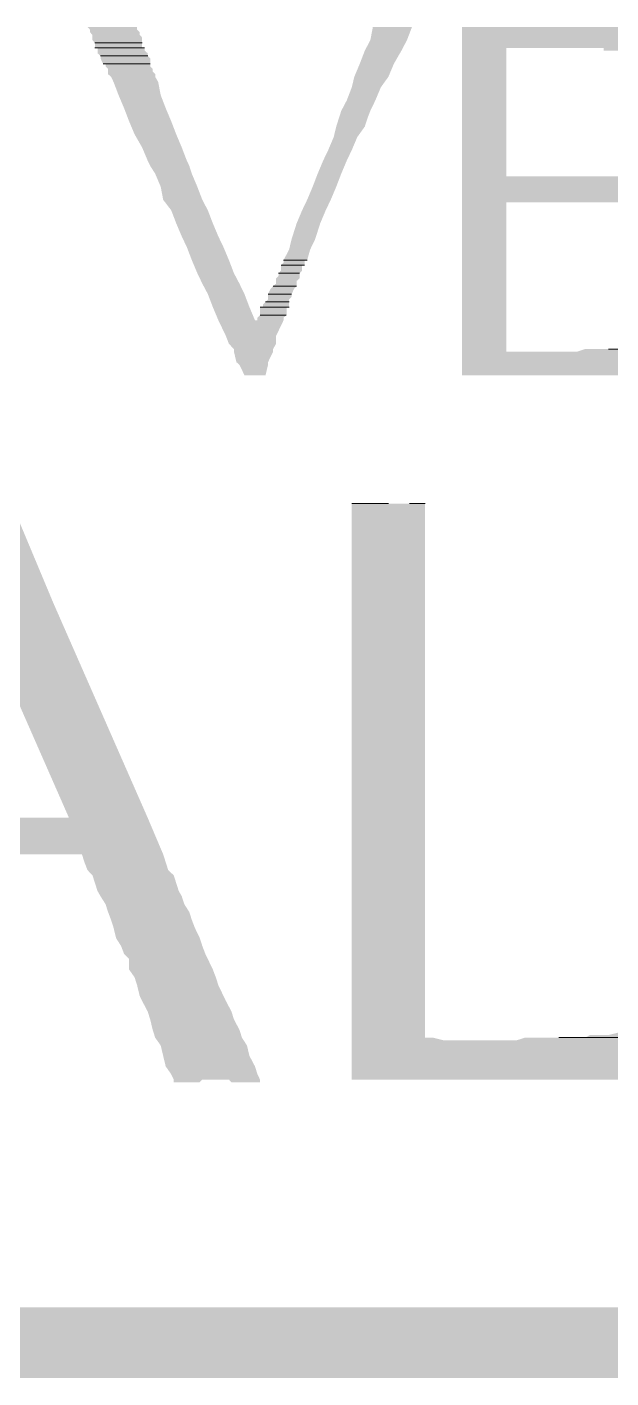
# Model space of a CAD drawing. Header units: inches. Extents: x 0.9 to 46, y 0.8 to 32.4.
# Drawn here: x 43.459 to 43.831, y 7.163 to 8.023 of the extents above; entities that cross this region are included whole.
import ezdxf

# ---------------------------------------------------------------- set-up
doc = ezdxf.new("R2010")
doc.units = ezdxf.units.IN
doc.header["$MEASUREMENT"] = 0
doc.layers.add('PDF_Geometry', color=7, linetype='Continuous')
doc.layers.add('PDF_Solid Fills', color=7, linetype='Continuous')

msp = doc.modelspace()

# ---------------------------------------------------------------- linework, layer by layer
at = {"layer": 'PDF_Geometry', "lineweight": 9}
for points in [[(43.50247, 8.01318), (43.53247, 8.01318)], [(43.50247, 8.01318), (43.53247, 8.01318)], [(43.50247, 8.00986), (43.53406, 8.00986)], [(43.50247, 8.00986), (43.53406, 8.00986)], [(43.50598, 8.00485), (43.53598, 8.00485)], [(43.50598, 8.00485), (43.53598, 8.00485)], [(43.50757, 7.99985), (43.53757, 7.99985)], [(43.50757, 7.99985), (43.53757, 7.99985)], [(43.62084, 7.87152), (43.63418, 7.87152)], [(43.62084, 7.87152), (43.63584, 7.87152), (43.63424, 7.87152)], [(43.62244, 7.87484), (43.63577, 7.87484)], [(43.62244, 7.87484), (43.63743, 7.87484), (43.63584, 7.87484)], [(43.61924, 7.86651), (43.63258, 7.86651)], [(43.61924, 7.86651), (43.63258, 7.86651)], [(43.61255, 7.85321), (43.62755, 7.85321)], [(43.61255, 7.85321), (43.62755, 7.85321)], [(43.61574, 7.85818), (43.63073, 7.85818)], [(43.61574, 7.85818), (43.63073, 7.85818)], [(43.60936, 7.84485), (43.60744, 7.84485), (43.62435, 7.84485)], [(43.60936, 7.84485), (43.62595, 7.84485), (43.62435, 7.84485)], [(43.61095, 7.8482), (43.62594, 7.8482)], [(43.61095, 7.8482), (43.62594, 7.8482)], [(43.60744, 7.83987), (43.62411, 7.83987)], [(43.60744, 7.83987), (43.62411, 7.83987)], [(43.83078, 7.81821), (43.82918, 7.81821), (43.85407, 7.81821)], [(43.66583, 7.71987), (43.68916, 7.71987)], [(43.70252, 7.71987), (43.71252, 7.71987)], [(43.70252, 7.71987), (43.71252, 7.71987)], [(43.80238, 7.37985), (43.7976, 7.37985), (43.86268, 7.37985)], [(43.80238, 7.37985), (43.86238, 7.37985)]]:
    msp.add_lwpolyline(points, close=True, dxfattribs=at)
at = {"layer": 'PDF_Solid Fills', "lineweight": 9, "transparency": 33554559}
for points in [[(43.49769, 8.0232), (43.49928, 8.02151), (43.52927, 8.02151)], [(43.49769, 8.0232), (43.52927, 8.0232), (43.52927, 8.02151)], [(43.49928, 8.02151), (43.49928, 8.01985), (43.53087, 8.01985)], [(43.49928, 8.02151), (43.52927, 8.02151), (43.53087, 8.01985)], [(43.49928, 8.01985), (43.50088, 8.01819), (43.53087, 8.01819)], [(43.49928, 8.01985), (43.53087, 8.01985), (43.53087, 8.01819)], [(43.50088, 8.01819), (43.50088, 8.01653), (43.53246, 8.01653)], [(43.50088, 8.01819), (43.53087, 8.01819), (43.53246, 8.01653)], [(43.50088, 8.01653), (43.50088, 8.01484), (43.53246, 8.01484)], [(43.50088, 8.01653), (43.53246, 8.01653), (43.53246, 8.01484)], [(43.67923, 8.0232), (43.67763, 8.01484), (43.70093, 8.01484)], [(43.67923, 8.0232), (43.70412, 8.0232), (43.70093, 8.01484)], [(43.73602, 8.0232), (43.73602, 8.01318), (43.84929, 8.01318)], [(43.73602, 8.0232), (43.85248, 8.0232), (43.84929, 8.01318)], [(43.50088, 8.01484), (43.50247, 8.01318), (43.53246, 8.01318)], [(43.50088, 8.01484), (43.53246, 8.01484), (43.53246, 8.01318)], [(43.50247, 8.01318), (43.50247, 8.00986), (43.53246, 8.00986)], [(43.50247, 8.01318), (43.53246, 8.01318), (43.53246, 8.00986)], [(43.50407, 8.00986), (43.50407, 8.00817), (43.53406, 8.00817)], [(43.50407, 8.00986), (43.53406, 8.00986), (43.53406, 8.00817)], [(43.50407, 8.00817), (43.50407, 8.00651), (43.53597, 8.00651)], [(43.50407, 8.00817), (43.53406, 8.00817), (43.53597, 8.00651)], [(43.50407, 8.00651), (43.50598, 8.00485), (43.53597, 8.00485)], [(43.50407, 8.00651), (43.53597, 8.00651), (43.53597, 8.00485)], [(43.67412, 8.00817), (43.67093, 7.99985), (43.69263, 7.99985)], [(43.67763, 8.01484), (43.67412, 8.00817), (43.69741, 8.00817)], [(43.67412, 8.00817), (43.69741, 8.00817), (43.69263, 7.99985)], [(43.67763, 8.01484), (43.70093, 8.01484), (43.69741, 8.00817)], [(43.73602, 8.01318), (43.73602, 8.00986), (43.85088, 8.00986)], [(43.73602, 8.01318), (43.84929, 8.01318), (43.85088, 8.00986)], [(43.73602, 8.00986), (43.73602, 7.92818), (43.7641, 7.92818)], [(43.73602, 8.00986), (43.7641, 8.00986), (43.7641, 7.92818)], [(43.82599, 8.00986), (43.82599, 8.00817), (43.85088, 8.00817)], [(43.82599, 8.00986), (43.85088, 8.00986), (43.85088, 8.00817)], [(43.50598, 8.00485), (43.50598, 8.00319), (43.53757, 8.00319)], [(43.50598, 8.00485), (43.53597, 8.00485), (43.53757, 8.00319)], [(43.50598, 8.00319), (43.50757, 7.99985), (43.53757, 7.99985)], [(43.50598, 8.00319), (43.53757, 8.00319), (43.53757, 7.99985)], [(43.50917, 7.99985), (43.50917, 7.99819), (43.53757, 7.99819)], [(43.50917, 7.99985), (43.53757, 7.99985), (43.53757, 7.99819)], [(43.50917, 7.99819), (43.51077, 7.99653), (43.53916, 7.99653)], [(43.50917, 7.99819), (43.53757, 7.99819), (43.53916, 7.99653)], [(43.67093, 7.99985), (43.66742, 7.99152), (43.68912, 7.99152)], [(43.67093, 7.99985), (43.69263, 7.99985), (43.68912, 7.99152)], [(43.51077, 7.99653), (43.51077, 7.99487), (43.53916, 7.99487)], [(43.51077, 7.99653), (43.53916, 7.99653), (43.53916, 7.99487)], [(43.51077, 7.99487), (43.51077, 7.99318), (43.54076, 7.99318)], [(43.51077, 7.99487), (43.53916, 7.99487), (43.54076, 7.99318)], [(43.51077, 7.99318), (43.51268, 7.99152), (43.54076, 7.99152)], [(43.51077, 7.99318), (43.54076, 7.99318), (43.54076, 7.99152)], [(43.51268, 7.99152), (43.51428, 7.9882), (43.54267, 7.9882)], [(43.51268, 7.99152), (43.54076, 7.99152), (43.54267, 7.9882)], [(43.66742, 7.99152), (43.66583, 7.98485), (43.68433, 7.98485)], [(43.66742, 7.99152), (43.68912, 7.99152), (43.68433, 7.98485)], [(43.51428, 7.9882), (43.51747, 7.97984), (43.54427, 7.97984)], [(43.51428, 7.9882), (43.54267, 7.9882), (43.54427, 7.97984)], [(43.66583, 7.98485), (43.66264, 7.97652), (43.68082, 7.97652)], [(43.66583, 7.98485), (43.68433, 7.98485), (43.68082, 7.97652)], [(43.51747, 7.97984), (43.52098, 7.97151), (43.54746, 7.97151)], [(43.51747, 7.97984), (43.54427, 7.97984), (43.54746, 7.97151)], [(43.66264, 7.97652), (43.65913, 7.96985), (43.67763, 7.96985)], [(43.66264, 7.97652), (43.68082, 7.97652), (43.67763, 7.96985)], [(43.52098, 7.97151), (43.52417, 7.96319), (43.55097, 7.96319)], [(43.52098, 7.97151), (43.54746, 7.97151), (43.55097, 7.96319)], [(43.65753, 7.96488), (43.65594, 7.95984), (43.67412, 7.95984)], [(43.65913, 7.96985), (43.65753, 7.96488), (43.67572, 7.96488)], [(43.65753, 7.96488), (43.67572, 7.96488), (43.67412, 7.95984)], [(43.65913, 7.96985), (43.67763, 7.96985), (43.67572, 7.96488)], [(43.52417, 7.96319), (43.52767, 7.95486), (43.55416, 7.95486)], [(43.52417, 7.96319), (43.55097, 7.96319), (43.55416, 7.95486)], [(43.65594, 7.95984), (43.65434, 7.95317), (43.66934, 7.95317)], [(43.65594, 7.95984), (43.67412, 7.95984), (43.66934, 7.95317)], [(43.52767, 7.95486), (43.53246, 7.94653), (43.55767, 7.94653)], [(43.52767, 7.95486), (43.55416, 7.95486), (43.55767, 7.94653)], [(43.53246, 7.94653), (43.53597, 7.9382), (43.56086, 7.9382)], [(43.53246, 7.94653), (43.55767, 7.94653), (43.56086, 7.9382)], [(43.65434, 7.95317), (43.65083, 7.94487), (43.66583, 7.94487)], [(43.65434, 7.95317), (43.66934, 7.95317), (43.66583, 7.94487)], [(43.53597, 7.9382), (43.53757, 7.93485), (43.56245, 7.93485)], [(43.53597, 7.9382), (43.56086, 7.9382), (43.56245, 7.93485)], [(43.64764, 7.9382), (43.64413, 7.92984), (43.65913, 7.92984)], [(43.65083, 7.94487), (43.64764, 7.9382), (43.66264, 7.9382)], [(43.64764, 7.9382), (43.66264, 7.9382), (43.65913, 7.92984)], [(43.65083, 7.94487), (43.66583, 7.94487), (43.66264, 7.9382)], [(43.53757, 7.93485), (43.54076, 7.92984), (43.56405, 7.92984)], [(43.53757, 7.93485), (43.56245, 7.93485), (43.56405, 7.92984)], [(43.54076, 7.92984), (43.54427, 7.92152), (43.56756, 7.92152)], [(43.54076, 7.92984), (43.56405, 7.92984), (43.56756, 7.92152)], [(43.64413, 7.92984), (43.64094, 7.92152), (43.65594, 7.92152)], [(43.64413, 7.92984), (43.65913, 7.92984), (43.65594, 7.92152)], [(43.54427, 7.92152), (43.54586, 7.91319), (43.57075, 7.91319)], [(43.54427, 7.92152), (43.56756, 7.92152), (43.57075, 7.91319)], [(43.64094, 7.92152), (43.63743, 7.91319), (43.65243, 7.91319)], [(43.64094, 7.92152), (43.65594, 7.92152), (43.65243, 7.91319)], [(43.73602, 7.92818), (43.73602, 7.91986), (43.84418, 7.91986)], [(43.73602, 7.92818), (43.84418, 7.92818), (43.84418, 7.91986)], [(43.54586, 7.91319), (43.55097, 7.90652), (43.57426, 7.90652)], [(43.54586, 7.91319), (43.57075, 7.91319), (43.57426, 7.90652)], [(43.63743, 7.91319), (43.63424, 7.90652), (43.64924, 7.90652)], [(43.63743, 7.91319), (43.65243, 7.91319), (43.64924, 7.90652)], [(43.73602, 7.91986), (43.73602, 7.91153), (43.84418, 7.91153)], [(43.73602, 7.91986), (43.84418, 7.91986), (43.84418, 7.91153)], [(43.55097, 7.90652), (43.55416, 7.89819), (43.57745, 7.89819)], [(43.55097, 7.90652), (43.57426, 7.90652), (43.57745, 7.89819)], [(43.63424, 7.90652), (43.63073, 7.89819), (43.64573, 7.89819)], [(43.63424, 7.90652), (43.64924, 7.90652), (43.64573, 7.89819)], [(43.73602, 7.91153), (43.73602, 7.81651), (43.7641, 7.81651)], [(43.73602, 7.91153), (43.7641, 7.91153), (43.7641, 7.81651)], [(43.55416, 7.89819), (43.55767, 7.88987), (43.58096, 7.88987)], [(43.55416, 7.89819), (43.57745, 7.89819), (43.58096, 7.88987)], [(43.63073, 7.89819), (43.62754, 7.88818), (43.64254, 7.88818)], [(43.63073, 7.89819), (43.64573, 7.89819), (43.64254, 7.88818)], [(43.55767, 7.88987), (43.56086, 7.8832), (43.58415, 7.8832)], [(43.55767, 7.88987), (43.58096, 7.88987), (43.58415, 7.8832)], [(43.62754, 7.88818), (43.62595, 7.88151), (43.63934, 7.88151)], [(43.62754, 7.88818), (43.64254, 7.88818), (43.63934, 7.88151)], [(43.56086, 7.8832), (43.56405, 7.87484), (43.58766, 7.87484)], [(43.56086, 7.8832), (43.58415, 7.8832), (43.58766, 7.87484)], [(43.62595, 7.88151), (43.62244, 7.87484), (43.63743, 7.87484)], [(43.62595, 7.88151), (43.63934, 7.88151), (43.63743, 7.87484)], [(43.56405, 7.87484), (43.56756, 7.86651), (43.59085, 7.86651)], [(43.56405, 7.87484), (43.58766, 7.87484), (43.59085, 7.86651)], [(43.62244, 7.87318), (43.62084, 7.87152), (43.63584, 7.87152)], [(43.62084, 7.87152), (43.62084, 7.86817), (43.63424, 7.86817)], [(43.62084, 7.87152), (43.63424, 7.87152), (43.63424, 7.86817)], [(43.62244, 7.87484), (43.62244, 7.87318), (43.63584, 7.87318)], [(43.62244, 7.87484), (43.63584, 7.87484), (43.63584, 7.87318)], [(43.62244, 7.87318), (43.63584, 7.87318), (43.63584, 7.87152)], [(43.56756, 7.86651), (43.57075, 7.85984), (43.59436, 7.85984)], [(43.56756, 7.86651), (43.59085, 7.86651), (43.59436, 7.85984)], [(43.61924, 7.86485), (43.61765, 7.86319), (43.63265, 7.86319)], [(43.61765, 7.86319), (43.61765, 7.86153), (43.63073, 7.86153)], [(43.61765, 7.86319), (43.63265, 7.86319), (43.63073, 7.86153)], [(43.61765, 7.86153), (43.61765, 7.85984), (43.63073, 7.85984)], [(43.61765, 7.86153), (43.63073, 7.86153), (43.63073, 7.85984)], [(43.62084, 7.86817), (43.61924, 7.86651), (43.63265, 7.86651)], [(43.61924, 7.86651), (43.61924, 7.86485), (43.63265, 7.86485)], [(43.61924, 7.86651), (43.63265, 7.86651), (43.63265, 7.86485)], [(43.61924, 7.86485), (43.63265, 7.86485), (43.63265, 7.86319)], [(43.62084, 7.86817), (43.63424, 7.86817), (43.63265, 7.86651)], [(43.57075, 7.85984), (43.57426, 7.85321), (43.59755, 7.85321)], [(43.57075, 7.85984), (43.59436, 7.85984), (43.59755, 7.85321)], [(43.57426, 7.85321), (43.57745, 7.84485), (43.60074, 7.84485)], [(43.57426, 7.85321), (43.59755, 7.85321), (43.60074, 7.84485)], [(43.61414, 7.85652), (43.61255, 7.85321), (43.62754, 7.85321)], [(43.61255, 7.85321), (43.61255, 7.85152), (43.62754, 7.85152)], [(43.61255, 7.85321), (43.62754, 7.85321), (43.62754, 7.85152)], [(43.61574, 7.85818), (43.61414, 7.85652), (43.62914, 7.85652)], [(43.61414, 7.85652), (43.62914, 7.85652), (43.62754, 7.85321)], [(43.61765, 7.85984), (43.61574, 7.85818), (43.63073, 7.85818)], [(43.61574, 7.85818), (43.63073, 7.85818), (43.62914, 7.85652)], [(43.61765, 7.85984), (43.63073, 7.85984), (43.63073, 7.85818)], [(43.57745, 7.84485), (43.58096, 7.83652), (43.60425, 7.83652)], [(43.57745, 7.84485), (43.60074, 7.84485), (43.60425, 7.83652)], [(43.60744, 7.84485), (43.60744, 7.84153), (43.62435, 7.84153)], [(43.60744, 7.84485), (43.62435, 7.84485), (43.62435, 7.84153)], [(43.61095, 7.8482), (43.60936, 7.84654), (43.62595, 7.84654)], [(43.60936, 7.84654), (43.60936, 7.84485), (43.62595, 7.84485)], [(43.60936, 7.84654), (43.62595, 7.84654), (43.62595, 7.84485)], [(43.61255, 7.84986), (43.61095, 7.8482), (43.62595, 7.8482)], [(43.61095, 7.8482), (43.62595, 7.8482), (43.62595, 7.84654)], [(43.61255, 7.85152), (43.61255, 7.84986), (43.62595, 7.84986)], [(43.61255, 7.85152), (43.62754, 7.85152), (43.62595, 7.84986)], [(43.61255, 7.84986), (43.62595, 7.84986), (43.62595, 7.8482)], [(43.58096, 7.83652), (43.58255, 7.8332), (43.62084, 7.8332)], [(43.58096, 7.83652), (43.62244, 7.83652), (43.62084, 7.8332)], [(43.60744, 7.83987), (43.60584, 7.83818), (43.62244, 7.83818)], [(43.60584, 7.83818), (43.60584, 7.83652), (43.62244, 7.83652)], [(43.60584, 7.83818), (43.62244, 7.83818), (43.62244, 7.83652)], [(43.60744, 7.84153), (43.60744, 7.83987), (43.62435, 7.83987)], [(43.60744, 7.84153), (43.62435, 7.84153), (43.62435, 7.83987)], [(43.60744, 7.83987), (43.62435, 7.83987), (43.62244, 7.83818)], [(43.58255, 7.8332), (43.58415, 7.82985), (43.61924, 7.82985)], [(43.58255, 7.8332), (43.62084, 7.8332), (43.61924, 7.82985)], [(43.58415, 7.82985), (43.58574, 7.82653), (43.61765, 7.82653)], [(43.58415, 7.82985), (43.61924, 7.82985), (43.61765, 7.82653)], [(43.58574, 7.82653), (43.58766, 7.82152), (43.61765, 7.82152)], [(43.58574, 7.82653), (43.61765, 7.82653), (43.61765, 7.82152)], [(43.58766, 7.82152), (43.59085, 7.81821), (43.61574, 7.81821)], [(43.58766, 7.82152), (43.61765, 7.82152), (43.61574, 7.81821)], [(43.59085, 7.81821), (43.59085, 7.81651), (43.61574, 7.81651)], [(43.59085, 7.81821), (43.61574, 7.81821), (43.61574, 7.81651)], [(43.81419, 7.81821), (43.80908, 7.81651), (43.85407, 7.81651)], [(43.81419, 7.81821), (43.85407, 7.81821), (43.85407, 7.81651)], [(43.59085, 7.81651), (43.59245, 7.80985), (43.61255, 7.80985)], [(43.59085, 7.81651), (43.61574, 7.81651), (43.61255, 7.80985)], [(43.59245, 7.80985), (43.59436, 7.80819), (43.61255, 7.80819)], [(43.59245, 7.80985), (43.61255, 7.80985), (43.61255, 7.80819)], [(43.73602, 7.81651), (43.73602, 7.8132), (43.85407, 7.8132)], [(43.73602, 7.81651), (43.85407, 7.81651), (43.85407, 7.8132)], [(43.73602, 7.8132), (43.73602, 7.81154), (43.85407, 7.81154)], [(43.73602, 7.8132), (43.85407, 7.8132), (43.85407, 7.81154)], [(43.73602, 7.81154), (43.73602, 7.80819), (43.85407, 7.80819)], [(43.73602, 7.81154), (43.85407, 7.81154), (43.85407, 7.80819)], [(43.59436, 7.80819), (43.59755, 7.80152), (43.61095, 7.80152)], [(43.59436, 7.80819), (43.61255, 7.80819), (43.61095, 7.80152)], [(43.73602, 7.80819), (43.73602, 7.80653), (43.85407, 7.80653)], [(43.73602, 7.80819), (43.85407, 7.80819), (43.85407, 7.80653)], [(43.73602, 7.80653), (43.73602, 7.80487), (43.85407, 7.80487)], [(43.73602, 7.80653), (43.85407, 7.80653), (43.85407, 7.80487)], [(43.73602, 7.80487), (43.73602, 7.80152), (43.85407, 7.80152)], [(43.73602, 7.80487), (43.85407, 7.80487), (43.85407, 7.80152)], [(43.43419, 7.7282), (43.40261, 7.65651), (43.47599, 7.65651)], [(43.43419, 7.7282), (43.446, 7.7282), (43.47599, 7.65651)], [(43.66583, 7.71987), (43.66583, 7.37985), (43.71241, 7.37985)], [(43.66583, 7.71987), (43.71241, 7.71987), (43.71241, 7.37985)], [(43.4259, 7.65651), (43.48588, 7.51986), (43.53597, 7.51986)], [(43.4259, 7.65651), (43.47599, 7.65651), (43.53597, 7.51986)], [(43.34103, 7.51986), (43.33082, 7.49653), (43.54586, 7.49653)], [(43.34103, 7.51986), (43.53597, 7.51986), (43.54586, 7.49653)], [(43.49417, 7.49653), (43.49577, 7.49152), (43.54746, 7.49152)], [(43.49417, 7.49653), (43.54586, 7.49653), (43.54746, 7.49152)], [(43.49577, 7.49152), (43.49769, 7.48651), (43.54905, 7.48651)], [(43.49577, 7.49152), (43.54746, 7.49152), (43.54905, 7.48651)], [(43.49769, 7.48651), (43.50088, 7.4832), (43.55256, 7.4832)], [(43.49769, 7.48651), (43.54905, 7.48651), (43.55256, 7.4832)], [(43.50088, 7.4832), (43.50247, 7.47819), (43.55416, 7.47819)], [(43.50088, 7.4832), (43.55256, 7.4832), (43.55416, 7.47819)], [(43.50247, 7.47819), (43.50407, 7.47321), (43.55575, 7.47321)], [(43.50247, 7.47819), (43.55416, 7.47819), (43.55575, 7.47321)], [(43.50407, 7.47321), (43.50598, 7.46986), (43.55767, 7.46986)], [(43.50407, 7.47321), (43.55575, 7.47321), (43.55767, 7.46986)], [(43.50598, 7.46986), (43.50917, 7.46485), (43.55926, 7.46485)], [(43.50598, 7.46986), (43.55767, 7.46986), (43.55926, 7.46485)], [(43.50917, 7.46485), (43.51077, 7.45987), (43.56245, 7.45987)], [(43.50917, 7.46485), (43.55926, 7.46485), (43.56245, 7.45987)], [(43.51077, 7.45987), (43.51268, 7.45486), (43.56405, 7.45486)], [(43.51077, 7.45987), (43.56245, 7.45987), (43.56405, 7.45486)], [(43.51268, 7.45486), (43.51428, 7.44985), (43.56596, 7.44985)], [(43.51268, 7.45486), (43.56405, 7.45486), (43.56596, 7.44985)], [(43.51428, 7.44985), (43.51587, 7.44322), (43.56915, 7.44322)], [(43.51428, 7.44985), (43.56596, 7.44985), (43.56915, 7.44322)], [(43.51587, 7.44322), (43.51906, 7.43818), (43.57075, 7.43818)], [(43.51587, 7.44322), (43.56915, 7.44322), (43.57075, 7.43818)], [(43.51906, 7.43818), (43.52098, 7.4332), (43.57266, 7.4332)], [(43.51906, 7.43818), (43.57075, 7.43818), (43.57266, 7.4332)], [(43.52098, 7.4332), (43.52417, 7.42988), (43.57426, 7.42988)], [(43.52098, 7.4332), (43.57266, 7.4332), (43.57426, 7.42988)], [(43.52417, 7.42988), (43.52417, 7.42321), (43.57745, 7.42321)], [(43.52417, 7.42988), (43.57426, 7.42988), (43.57745, 7.42321)], [(43.52417, 7.42321), (43.52767, 7.4182), (43.57936, 7.4182)], [(43.52417, 7.42321), (43.57745, 7.42321), (43.57936, 7.4182)], [(43.52767, 7.4182), (43.52927, 7.41319), (43.58096, 7.41319)], [(43.52767, 7.4182), (43.57936, 7.4182), (43.58096, 7.41319)], [(43.52927, 7.41319), (43.53087, 7.40653), (43.58415, 7.40653)], [(43.52927, 7.41319), (43.58096, 7.41319), (43.58415, 7.40653)], [(43.53087, 7.40653), (43.53246, 7.40321), (43.58574, 7.40321)], [(43.53087, 7.40653), (43.58415, 7.40653), (43.58574, 7.40321)], [(43.53246, 7.40321), (43.53597, 7.39654), (43.58926, 7.39654)], [(43.53246, 7.40321), (43.58574, 7.40321), (43.58926, 7.39654)], [(43.53597, 7.39654), (43.53757, 7.39153), (43.59085, 7.39153)], [(43.53597, 7.39654), (43.58926, 7.39654), (43.59085, 7.39153)], [(43.53757, 7.39153), (43.53916, 7.38486), (43.59436, 7.38486)], [(43.53757, 7.39153), (43.59085, 7.39153), (43.59436, 7.38486)], [(43.53916, 7.38486), (43.54076, 7.37985), (43.59595, 7.37985)], [(43.53916, 7.38486), (43.59436, 7.38486), (43.59595, 7.37985)], [(43.54076, 7.37985), (43.54427, 7.37488), (43.59914, 7.37488)], [(43.54076, 7.37985), (43.59595, 7.37985), (43.59914, 7.37488)], [(43.66583, 7.37985), (43.66583, 7.37819), (43.72422, 7.37819)], [(43.66583, 7.37985), (43.71751, 7.37985), (43.72422, 7.37819)], [(43.7759, 7.37985), (43.7708, 7.37819), (43.86077, 7.37819)], [(43.7759, 7.37985), (43.86268, 7.37985), (43.86077, 7.37819)], [(43.81738, 7.38154), (43.81419, 7.37985), (43.86268, 7.37985)], [(43.81738, 7.38154), (43.86268, 7.38154), (43.86268, 7.37985)], [(43.83589, 7.3832), (43.82918, 7.38154), (43.86268, 7.38154)], [(43.54427, 7.37488), (43.54586, 7.36821), (43.60074, 7.36821)], [(43.54427, 7.37488), (43.59914, 7.37488), (43.60074, 7.36821)], [(43.66583, 7.37819), (43.66583, 7.37653), (43.86077, 7.37653)], [(43.66583, 7.37819), (43.86077, 7.37819), (43.86077, 7.37653)], [(43.66583, 7.37653), (43.66583, 7.37488), (43.86077, 7.37488)], [(43.66583, 7.37653), (43.86077, 7.37653), (43.86077, 7.37488)], [(43.66583, 7.37488), (43.66583, 7.37153), (43.86077, 7.37153)], [(43.66583, 7.37488), (43.86077, 7.37488), (43.86077, 7.37153)], [(43.66583, 7.37153), (43.66583, 7.36987), (43.86077, 7.36987)], [(43.66583, 7.37153), (43.86077, 7.37153), (43.86077, 7.36987)], [(43.54586, 7.36821), (43.54746, 7.36154), (43.60425, 7.36154)], [(43.54586, 7.36821), (43.60074, 7.36821), (43.60425, 7.36154)], [(43.54746, 7.36154), (43.55097, 7.35653), (43.60584, 7.35653)], [(43.54746, 7.36154), (43.60425, 7.36154), (43.60584, 7.35653)], [(43.66583, 7.36987), (43.66583, 7.35318), (43.86268, 7.35318)], [(43.66583, 7.36987), (43.86077, 7.36987), (43.86268, 7.35318)], [(43.55097, 7.35653), (43.55256, 7.35318), (43.60744, 7.35318)], [(43.55097, 7.35653), (43.60584, 7.35653), (43.60744, 7.35318)], [(43.55256, 7.35318), (43.55256, 7.35152), (43.56915, 7.35152)], [(43.55256, 7.35318), (43.57075, 7.35318), (43.56915, 7.35152)], [(43.58766, 7.35318), (43.58926, 7.35152), (43.60744, 7.35152)], [(43.58766, 7.35318), (43.60744, 7.35318), (43.60744, 7.35152)], [(42.05427, 7.2082), (42.05427, 7.16321), (46.01568, 7.2082)], [(42.05427, 7.16321), (46.01568, 7.2082), (46.01568, 7.16321)]]:
    msp.add_solid(points, dxfattribs=at)

doc.saveas('drawing.dxf')
